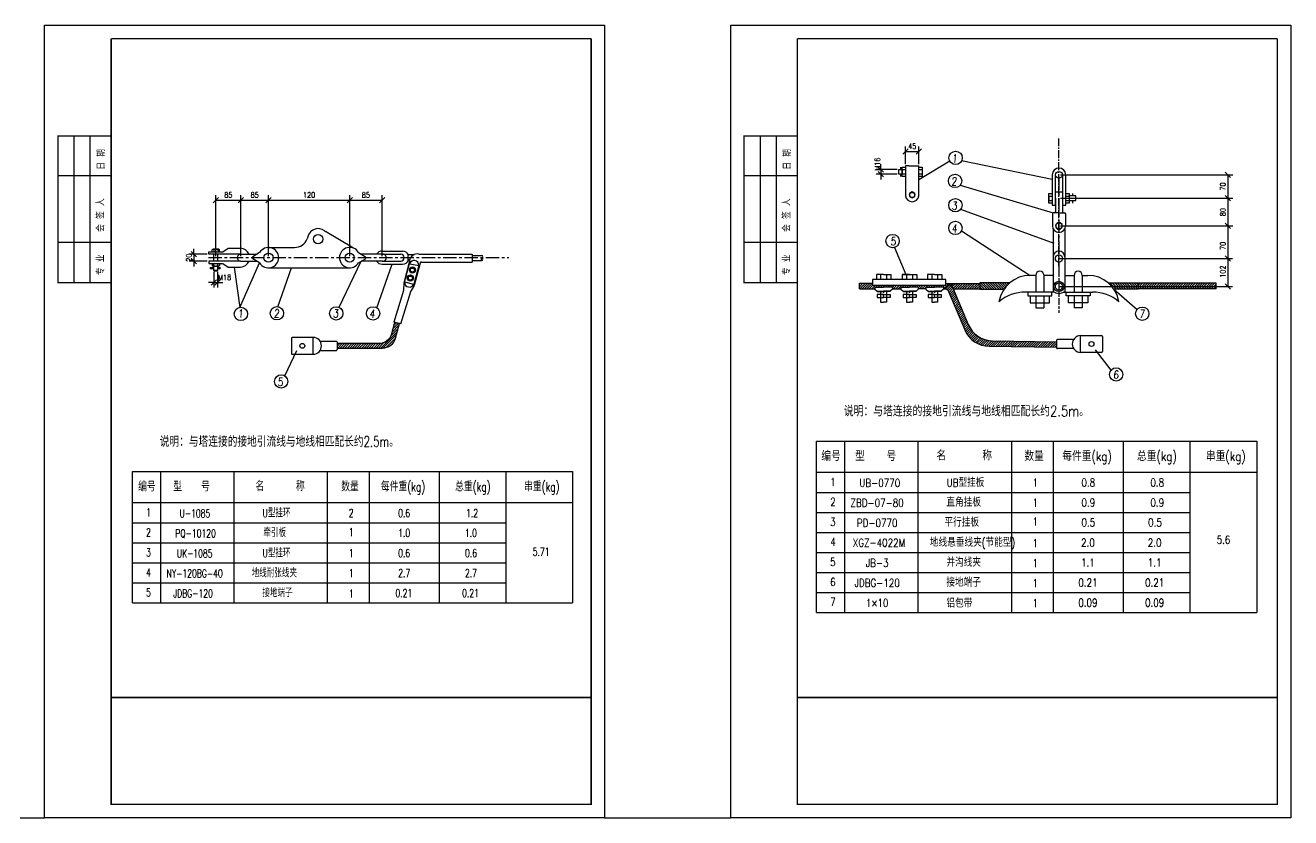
# Model space of a CAD drawing. Extents: x 2254 to 4895, y 1292 to 2309.
# Drawn here: x 4420 to 4894.5, y 1651.8 to 1948.8 of the extents above; entities that cross this region are included whole.
import ezdxf
from ezdxf.enums import TextEntityAlignment as Align

# ---------------------------------------------------------------- set-up
doc = ezdxf.new("R2010")
doc.units = 0
doc.header["$LTSCALE"] = 4
doc.header["$MEASUREMENT"] = 0
for name, pattern in [('CENTER', [2, 1.25, -0.25, 0.25, -0.25]), ('CENTER2', [1.125, 0.75, -0.125, 0.125, -0.125]), ('DASHED2', [2.5, 2, -0.5]), ('HIDDEN', [0.375, 0.25, -0.125])]:
    doc.linetypes.add(name, pattern=pattern)
doc.layers.get('0').update_dxf_attribs({"linetype": 'CONTINUOUS'})
doc.layers.get('Defpoints').update_dxf_attribs({"linetype": 'CONTINUOUS'})
for name, color, linetype in [('1', 7, 'CONTINUOUS'), ('4', 4, 'CONTINUOUS'), ('5', 5, 'CENTER'), ('9', 3, 'DASHED2'), ('CHI', 4, 'CONTINUOUS'), ('ZSSignLayer', 7, 'CONTINUOUS')]:
    doc.layers.add(name, color=color, linetype=linetype)
doc.styles.add('HZ', font='txt.shx', dxfattribs={"width": 0.8, "bigfont": 'hztxt.shx'})
doc.styles.add('TBFONT', font='TXT', dxfattribs={"width": 0.75, "bigfont": 'CHINA'})
doc.styles.add('标准', font='txt.shx', dxfattribs={"width": 0.8, "oblique": 5})
doc.dimstyles.new('D2N', dxfattribs={"dimscale": 10, "dimtxt": 0.2, "dimasz": 0, "dimexe": 0.18, "dimexo": 0.06, "dimgap": 0.09, "dimtad": 1, "dimdec": 4, "dimzin": 0, "dimdsep": 46, "dimtxsty": 'HZ', "dimtsz": 0.1, "dimcen": 0.09, "dimadec": 0, "dimazin": 0, "dimtfac": 0.9, "dimtdec": 4, "dimtix": 1, "dimtmove": 2, "dimatfit": 3, "dimfxl": 1, "dimtolj": 1, "dimtzin": 0, "dimarcsym": 0})
pattern_1 = [(45, (-138137.20955, -78717.6234), (-0.449012806, 0.449012806), [])]
pattern_2 = [(135, (-138137.20955, -78717.6234), (-0.449012806, -0.449012806), [])]

# ---------------------------------------------------------------- blocks, each defined once
blk = doc.blocks.new('*D116')
at = {"color": 0, "lineweight": -2, "transparency": 16777216}
for p, q in [((4483.26, 1863.05), (4483.26, 1865.05)), ((4488.22, 1863.05), (4481.46, 1863.05)), ((4488.22, 1860.35), (4481.46, 1860.35)), ((4482.26, 1864.05), (4484.26, 1862.05)), ((4484.26, 1859.35), (4482.26, 1861.35)), ((4483.26, 1863.05), (4483.26, 1860.35)), ((4483.26, 1860.35), (4483.26, 1858.35))]:
    blk.add_line(p, q, dxfattribs=at)
at = {"layer": 'Defpoints', "color": 0, "ltscale": 0.1, "transparency": 16777216}
for p in [(4483.26, 1860.35), (4488.82, 1863.05), (4488.82, 1860.35)]:
    blk.add_point(p, dxfattribs=at)
at = {"color": 0, "ltscale": 0.1, "transparency": 16777216, "insert": (4481.36, 1861.7), "char_height": 2, "attachment_point": 5, "rotation": 90, "style": 'HZ'}
blk.add_mtext('\\A1;20', dxfattribs=at)
blk = doc.blocks.new('*D117')
at = {"color": 0, "lineweight": -2, "transparency": 16777216}
for p, q in [((4490.72, 1856.34), (4490.72, 1850.55)), ((4492.12, 1856.34), (4492.12, 1850.55)), ((4490.72, 1852.35), (4488.72, 1852.35)), ((4489.72, 1851.35), (4491.72, 1853.35)), ((4490.72, 1852.35), (4492.12, 1852.35)), ((4493.12, 1853.35), (4491.12, 1851.35)), ((4492.12, 1852.35), (4494.12, 1852.35))]:
    blk.add_line(p, q, dxfattribs=at)
at = {"layer": 'Defpoints', "color": 0, "ltscale": 0.1, "transparency": 16777216}
for p in [(4490.72, 1856.94), (4492.12, 1856.94), (4492.12, 1852.35)]:
    blk.add_point(p, dxfattribs=at)
at = {"color": 0, "ltscale": 0.1, "transparency": 16777216, "insert": (4494.76, 1854.33), "char_height": 2, "attachment_point": 5, "style": 'HZ'}
blk.add_mtext('\\A1;M18', dxfattribs=at)
blk = doc.blocks.new('*D118')
at = {"color": 0, "lineweight": -2, "transparency": 16777216}
for p, q in [((4492.45, 1884.31), (4490.45, 1882.31)), ((4491.45, 1862.32), (4491.45, 1885.11)), ((4499.85, 1882.31), (4501.85, 1884.31)), ((4500.85, 1862.3), (4500.85, 1885.11)), ((4491.45, 1883.31), (4500.85, 1883.31))]:
    blk.add_line(p, q, dxfattribs=at)
at = {"layer": 'Defpoints', "color": 0, "ltscale": 0.1, "transparency": 16777216}
for p in [(4500.85, 1883.31), (4491.45, 1861.72), (4500.85, 1861.7)]:
    blk.add_point(p, dxfattribs=at)
at = {"color": 0, "ltscale": 0.1, "transparency": 16777216, "insert": (4496.15, 1885.21), "char_height": 2, "attachment_point": 5, "style": 'HZ'}
blk.add_mtext('\\A1;85', dxfattribs=at)
blk = doc.blocks.new('*D119')
at = {"color": 0, "lineweight": -2, "transparency": 16777216}
for p, q in [((4501.85, 1884.31), (4499.85, 1882.31)), ((4500.85, 1862.3), (4500.85, 1885.11)), ((4510.21, 1882.31), (4512.21, 1884.31)), ((4511.21, 1862.3), (4511.21, 1885.11)), ((4500.85, 1883.31), (4511.21, 1883.31))]:
    blk.add_line(p, q, dxfattribs=at)
at = {"layer": 'Defpoints', "color": 0, "ltscale": 0.1, "transparency": 16777216}
for p in [(4511.21, 1883.31), (4500.85, 1861.7), (4511.21, 1861.7)]:
    blk.add_point(p, dxfattribs=at)
at = {"color": 0, "ltscale": 0.1, "transparency": 16777216, "insert": (4506.03, 1885.21), "char_height": 2, "attachment_point": 5, "style": 'HZ'}
blk.add_mtext('\\A1;85', dxfattribs=at)
blk = doc.blocks.new('*D120')
at = {"color": 0, "lineweight": -2, "transparency": 16777216}
for p, q in [((4512.21, 1884.31), (4510.21, 1882.31)), ((4511.21, 1862.3), (4511.21, 1885.11)), ((4540.66, 1882.31), (4542.66, 1884.31)), ((4541.66, 1862.32), (4541.66, 1885.11)), ((4511.21, 1883.31), (4541.66, 1883.31))]:
    blk.add_line(p, q, dxfattribs=at)
at = {"layer": 'Defpoints', "color": 0, "ltscale": 0.1, "transparency": 16777216}
for p in [(4541.66, 1883.31), (4511.21, 1861.7), (4541.66, 1861.72)]:
    blk.add_point(p, dxfattribs=at)
at = {"color": 0, "ltscale": 0.1, "transparency": 16777216, "insert": (4526.43, 1885.21), "char_height": 2, "attachment_point": 5, "style": 'HZ'}
blk.add_mtext('\\A1;120', dxfattribs=at)
blk = doc.blocks.new('*D121')
at = {"color": 0, "lineweight": -2, "transparency": 16777216}
for p, q in [((4542.66, 1884.31), (4540.66, 1882.31)), ((4541.66, 1862.32), (4541.66, 1885.11)), ((4552.82, 1882.31), (4554.82, 1884.31)), ((4553.82, 1862.32), (4553.82, 1885.11)), ((4541.66, 1883.31), (4553.82, 1883.31))]:
    blk.add_line(p, q, dxfattribs=at)
at = {"layer": 'Defpoints', "color": 0, "ltscale": 0.1, "transparency": 16777216}
for p in [(4553.82, 1883.31), (4541.66, 1861.72), (4553.82, 1861.72)]:
    blk.add_point(p, dxfattribs=at)
at = {"color": 0, "ltscale": 0.1, "transparency": 16777216, "insert": (4547.74, 1885.21), "char_height": 2, "attachment_point": 5, "style": 'HZ'}
blk.add_mtext('\\A1;85', dxfattribs=at)
blk = doc.blocks.new('*D122')
at = {"color": 0, "lineweight": -2, "transparency": 16777216}
for p, q in [((4750.08, 1896.78), (4750.08, 1903.36)), ((4755.12, 1896.78), (4755.12, 1903.36)), ((4751.08, 1902.56), (4749.08, 1900.56)), ((4750.08, 1901.56), (4755.12, 1901.56)), ((4754.12, 1900.56), (4756.12, 1902.56))]:
    blk.add_line(p, q, dxfattribs=at)
at = {"layer": 'Defpoints', "color": 0, "ltscale": 0.1, "transparency": 16777216}
for p in [(4755.12, 1901.56), (4750.08, 1896.18), (4755.12, 1896.18)]:
    blk.add_point(p, dxfattribs=at)
at = {"color": 0, "ltscale": 0.1, "transparency": 16777216, "insert": (4752.6, 1903.46), "char_height": 2, "attachment_point": 5, "style": 'HZ'}
blk.add_mtext('\\A1;45', dxfattribs=at)
blk = doc.blocks.new('*D123')
at = {"color": 0, "lineweight": -2, "transparency": 16777216}
for p, q in [((4808.24, 1883.96), (4872.77, 1883.96)), ((4871.97, 1882.96), (4869.97, 1884.96)), ((4870.97, 1883.96), (4870.97, 1873.61)), ((4869.97, 1874.61), (4871.97, 1872.61)), ((4808.24, 1873.61), (4872.77, 1873.61))]:
    blk.add_line(p, q, dxfattribs=at)
at = {"layer": 'Defpoints', "color": 0, "ltscale": 0.1, "transparency": 16777216}
for p in [(4807.64, 1883.96), (4807.64, 1873.61), (4870.97, 1873.61)]:
    blk.add_point(p, dxfattribs=at)
at = {"color": 0, "ltscale": 0.1, "transparency": 16777216, "insert": (4869.07, 1878.78), "char_height": 2, "attachment_point": 5, "rotation": 90, "style": 'HZ'}
blk.add_mtext('\\A1;80', dxfattribs=at)

msp = doc.modelspace()

# ---------------------------------------------------------------- hatches: boundary and pattern name
h = msp.add_hatch()
h.set_pattern_fill('ANSI31', scale=0.2, style=0)
h.set_pattern_definition(pattern_1)
h.paths.add_polyline_path([(4766.175, 1851.80262), (4764.36907, 1849.99669), (4768.04471, 1849.99777, 0.177895474)])
h = msp.add_hatch()
h.set_pattern_fill('ANSI31', scale=0.2, style=0)
h.set_pattern_definition(pattern_1)
h.paths.add_polyline_path([(4777.94376, 1852.08493), (4766.45901, 1852.08663), (4766.175, 1851.80262, -0.177895474), (4768.04471, 1849.99777), (4777.94376, 1850.00068)])
h = msp.add_hatch()
h.set_pattern_fill('ANSI31', scale=0.2, angle=90, style=0)
h.set_pattern_definition(pattern_2)
h.paths.add_polyline_path([(4777.94376, 1852.2762), (4777.94376, 1849.85188), (4786.9993, 1849.85188, -0.068937657), (4789.17272, 1852.2762)])
h = msp.add_hatch()
h.set_pattern_fill('ANSI31', scale=0.2, angle=90, style=0)
h.set_pattern_definition(pattern_2)
h.paths.add_polyline_path([(4837.32813, 1852.2762), (4826.09917, 1852.2762, -0.06831853), (4828.25621, 1849.8761), (4828.28397, 1849.85188), (4837.32813, 1849.85188)])
h = msp.add_hatch()
h.set_pattern_fill('ANSI31', scale=0.2, style=0)
h.set_pattern_definition(pattern_1)
h.paths.add_polyline_path([(4866.54394, 1852.09502), (4837.32813, 1852.09502), (4837.32813, 1850.92344), (4866.54394, 1850.92344)])
h.paths.add_polyline_path([(4866.54394, 1850.92344), (4837.32813, 1850.92344), (4837.32813, 1850.00614), (4866.54394, 1850.00614)])
h = msp.add_hatch()
h.set_pattern_fill('ANSI31', scale=0.2, style=0)
h.set_pattern_definition(pattern_1)
h.paths.add_polyline_path([(4768.34318, 1849.11919, 0.06180583), (4768.04471, 1849.99777), (4765.34342, 1849.99697, -0.237472096), (4766.26046, 1848.9678), (4772.33388, 1834.61542, 0.298608213), (4781.44563, 1828.51298), (4806.73967, 1828.10317), (4806.7345, 1830.17869), (4782.73134, 1830.57573, -0.298389047), (4773.62273, 1836.67076)])
h = msp.add_hatch()
h.set_pattern_fill('ANSI31', scale=0.2, style=0)
h.set_pattern_definition([(45, (-137646.5395, -78733.3671), (-0.449012806, 0.449012806), [])])
edge = h.paths.add_edge_path()
edge.add_line((4536.9618, 1829.47629), (4536.9618, 1827.84465))
edge.add_line((4536.9618, 1827.84465), (4554.00207, 1827.84465))
edge.add_ellipse((4554.00207, 1832.84465), major_axis=(5, 0), ratio=1, start_angle=270, end_angle=345.2375767)
edge.add_line((4558.83702, 1831.57059), (4560.27663, 1837.03379))
edge.add_line((4560.27663, 1837.03379), (4558.49724, 1837.46641))
edge.add_line((4558.49724, 1837.46641), (4557.38013, 1833.20766))
edge.add_ellipse((4552.54375, 1834.47629), major_axis=(-5, 0), ratio=1, start_angle=450, end_angle=525.3019007, ccw=False)
edge.add_line((4552.54375, 1829.47629), (4536.9618, 1829.47629))

# ---------------------------------------------------------------- linework, layer by layer
at = {"color": 7}
for p, q in [((4427.25841, 1948.8), (4637.25841, 1948.8)), ((4427.25841, 1651.8), (4427.25841, 1948.8)), ((4637.25841, 1948.8), (4637.25841, 1651.8)), ((4684.53009, 1948.8), (4894.53009, 1948.8)), ((4684.53009, 1651.8), (4684.53009, 1948.8)), ((4894.53009, 1948.8), (4894.53009, 1651.8)), ((4438.25841, 1907.35454), (4438.25841, 1852.35454)), ((4444.25841, 1907.35454), (4444.25841, 1852.35454)), ((4695.53009, 1907.35454), (4695.53009, 1852.35454)), ((4701.53009, 1907.35454), (4701.53009, 1852.35454)), ((4746.95685, 1894.7864), (4739.09482, 1894.7864)), ((4741.89482, 1893.7864), (4739.89482, 1895.7864)), ((4741.89482, 1892.0224), (4739.89482, 1894.0224)), ((4740.89482, 1894.7864), (4740.89482, 1896.7864)), ((4740.89482, 1894.7864), (4740.89482, 1893.0224)), ((4747.55685, 1894.7864), (4748.81433, 1894.7864)), ((4747.55685, 1893.0224), (4747.55685, 1894.7864)), ((4748.18685, 1895.6933), (4748.18685, 1894.8113)), ((4748.81685, 1893.0224), (4748.81685, 1895.6684)), ((4748.81685, 1895.6684), (4750.07685, 1895.6684)), ((4748.81685, 1894.70409), (4748.81685, 1892.94009)), ((4748.81685, 1894.70409), (4750.08406, 1894.70409)), ((4750.07685, 1896.18167), (4750.07685, 1884.84167)), ((4755.11685, 1891.03381), (4766.66892, 1897.964)), ((4755.11685, 1884.84167), (4755.11685, 1896.18167)), ((4755.11685, 1895.6684), (4756.37685, 1895.6684)), ((4755.11691, 1894.69748), (4756.37937, 1894.69748)), ((4756.37685, 1895.6684), (4756.37685, 1892.1404)), ((4805.11595, 1890.99989), (4771.12437, 1897.99235)), ((4871.97468, 1891.78178), (4869.97468, 1893.78178)), ((4452.25841, 1892.35454), (4432.25841, 1892.35454)), ((4709.53009, 1892.35454), (4689.53009, 1892.35454)), ((4746.95685, 1893.0224), (4739.09482, 1893.0224)), ((4740.89482, 1893.0224), (4740.89482, 1891.0224)), ((4748.81433, 1893.0224), (4747.55685, 1893.0224)), ((4748.18685, 1892.965), (4748.18685, 1892.083)), ((4748.81685, 1893.12213), (4750.08067, 1893.12213)), ((4748.81685, 1892.1404), (4748.81685, 1893.0224)), ((4750.07685, 1892.1404), (4748.81685, 1892.1404)), ((4750.07685, 1889.12567), (4750.07685, 1888.24367)), ((4756.37685, 1892.1404), (4755.11685, 1892.1404)), ((4755.12031, 1893.10597), (4756.38005, 1893.10597)), ((4770.60905, 1888.90091), (4805.44821, 1878.45284)), ((4805.11595, 1892.78178), (4805.11595, 1881.44178)), ((4806.37595, 1881.44178), (4806.37595, 1892.78178)), ((4808.23595, 1892.78178), (4872.77468, 1892.78178)), ((4808.89595, 1892.78178), (4808.89595, 1881.44178)), ((4810.15595, 1881.44178), (4810.15595, 1892.78178)), ((4870.97468, 1892.78178), (4870.97468, 1883.96178)), ((4750.07685, 1886.47967), (4750.07685, 1885.59767)), ((4755.11691, 1888.24367), (4755.11685, 1888.24367)), ((4755.11685, 1885.59767), (4755.11685, 1886.47967)), ((4755.11685, 1886.47967), (4755.11691, 1886.47967)), ((4803.85595, 1883.07978), (4803.85595, 1885.72578)), ((4803.85595, 1885.72578), (4805.11595, 1885.72578)), ((4803.85595, 1884.84378), (4803.85595, 1883.07978)), ((4803.85595, 1884.76148), (4805.12316, 1884.76148)), ((4805.11595, 1885.72578), (4805.11595, 1884.84378)), ((4806.37595, 1886.41233), (4808.89595, 1886.41233)), ((4806.37595, 1884.02901), (4806.37595, 1878.95284)), ((4808.23595, 1883.96178), (4872.77468, 1883.96178)), ((4808.89595, 1884.02901), (4808.89595, 1878.95284)), ((4810.15595, 1885.72578), (4811.41595, 1885.72578)), ((4810.156, 1884.84378), (4810.15595, 1884.84378)), ((4810.156, 1884.75486), (4811.41846, 1884.75486)), ((4811.41595, 1885.72578), (4811.41595, 1882.19778)), ((4814.00751, 1884.84378), (4811.41846, 1884.84378)), ((4812.6927, 1885.72578), (4812.6927, 1884.84378)), ((4814.00751, 1883.07978), (4814.00751, 1884.84378)), ((4871.97468, 1882.96178), (4869.97468, 1884.96178)), ((4770.75664, 1879.83819), (4805.74452, 1867.10632)), ((4803.85595, 1883.17951), (4805.11976, 1883.17951)), ((4803.85595, 1882.19778), (4803.85595, 1883.07978)), ((4805.11595, 1882.19778), (4803.85595, 1882.19778)), ((4805.11595, 1883.07978), (4805.11595, 1882.19778)), ((4805.11595, 1881.44178), (4806.37595, 1881.44178)), ((4808.89595, 1881.44178), (4810.15595, 1881.44178)), ((4810.15595, 1882.19778), (4810.15595, 1883.07978)), ((4810.15595, 1883.07978), (4810.156, 1883.07978)), ((4811.41595, 1882.19778), (4810.15595, 1882.19778)), ((4810.1594, 1883.16335), (4811.41914, 1883.16335)), ((4811.41846, 1883.07978), (4814.00751, 1883.07978)), ((4812.6927, 1883.07978), (4812.6927, 1882.19778)), ((4805.14821, 1878.15284), (4805.14821, 1873.60514)), ((4805.53595, 1878.45284), (4805.44821, 1878.45284)), ((4807.63595, 1878.45284), (4805.53595, 1878.45284)), ((4805.87595, 1878.45284), (4805.53595, 1878.45284)), ((4807.63595, 1878.45284), (4809.73595, 1878.45284)), ((4809.39595, 1878.45284), (4809.73595, 1878.45284)), ((4809.73595, 1878.45284), (4809.82368, 1878.45284)), ((4810.12368, 1878.15284), (4810.12368, 1873.60514)), ((4871.97468, 1872.60514), (4869.97468, 1874.60514)), ((4526.1124, 1869.9404), (4525.6702, 1868.73541)), ((4543.06263, 1865.28599), (4532.59224, 1871.51893)), ((4771.05816, 1871.81986), (4796.83595, 1855.0833)), ((4808.23595, 1873.60514), (4872.77468, 1873.60514)), ((4870.97468, 1873.60514), (4870.97468, 1864.57385)), ((4452.25841, 1867.35454), (4432.25841, 1867.35454)), ((4494.13539, 1863.86385), (4496.02539, 1865.21385)), ((4496.02539, 1865.21385), (4500.66539, 1865.21385)), ((4511.22249, 1865.53213), (4521.00417, 1865.53213)), ((4709.53009, 1867.35454), (4689.53009, 1867.35454)), ((4745.9002, 1865.46202), (4750.2502, 1855.35782)), ((4488.81539, 1863.05385), (4488.81539, 1863.86385)), ((4488.81539, 1863.86385), (4494.13539, 1863.86385)), ((4500.66539, 1863.05385), (4488.81539, 1863.05385)), ((4500.66539, 1860.35385), (4488.81539, 1860.35385)), ((4488.81539, 1860.32319), (4488.81539, 1859.51319)), ((4500.83967, 1863.04255), (4506.94141, 1863.04255)), ((4500.83967, 1860.36515), (4506.94141, 1860.36515)), ((4507.88604, 1863.60322), (4505.29026, 1862.06255)), ((4507.88604, 1859.80448), (4505.29026, 1861.31082)), ((4537.68464, 1843.09457), (4545.94893, 1860.38564)), ((4544.98277, 1863.62371), (4547.57855, 1862.08304)), ((4544.98277, 1859.82497), (4547.57855, 1861.33131)), ((4554.06111, 1863.06304), (4545.9274, 1863.06304)), ((4554.06111, 1860.38564), (4545.9274, 1860.38564)), ((4553.81653, 1864.18418), (4561.47116, 1864.18412)), ((4553.81653, 1863.06304), (4560.78969, 1863.06293)), ((4553.81653, 1860.38564), (4560.78969, 1860.38564)), ((4564.0941, 1860.57712), (4561.92309, 1852.26002)), ((4565.57755, 1862.72434), (4563.73249, 1862.72434)), ((4564.12087, 1860.72434), (4563.73249, 1860.72434)), ((4567.5441, 1863.07712), (4587.5441, 1863.07712)), ((4587.5441, 1863.07712), (4587.5441, 1860.07712)), ((4587.58957, 1860.61952), (4591.18496, 1860.61952)), ((4587.6892, 1862.54778), (4591.18496, 1862.54778)), ((4871.97468, 1860.3833), (4869.97468, 1862.3833)), ((4870.97468, 1864.57385), (4870.97468, 1856.3896)), ((4488.81539, 1859.51319), (4494.13539, 1859.51319)), ((4494.13539, 1859.51319), (4496.02539, 1858.16319)), ((4496.02539, 1858.16319), (4500.66539, 1858.16319)), ((4498.34539, 1858.16319), (4500.50627, 1843.07614)), ((4500.50627, 1843.07614), (4507.88604, 1859.80448)), ((4511.19246, 1857.87559), (4541.77816, 1857.87559)), ((4514.67028, 1843.34108), (4519.86338, 1857.87559)), ((4551.81879, 1842.89271), (4557.64385, 1859.2645)), ((4553.81653, 1859.2645), (4561.47116, 1859.2645)), ((4562.22028, 1852.5814), (4564.10305, 1859.54765)), ((4563.82789, 1859.30731), (4563.83146, 1859.30659)), ((4564.20268, 1859.4399), (4567.57312, 1858.79715)), ((4567.57312, 1858.79715), (4565.68863, 1851.83276)), ((4568.05338, 1859.7078), (4565.77253, 1851.28436)), ((4567.44293, 1858.58312), (4567.44361, 1858.58298)), ((4568.536, 1860.07712), (4587.5441, 1860.07712)), ((4870.97468, 1856.3896), (4870.97468, 1850.92344)), ((4561.96327, 1852.39871), (4561.84077, 1849.37056)), ((4562.26666, 1852.66313), (4565.62507, 1851.80861)), ((4565.79144, 1851.32395), (4564.39165, 1848.8029)), ((4565.69121, 1850.98404), (4565.68863, 1850.97452)), ((4732.86964, 1852.09378), (4737.74744, 1852.09287)), ((4732.86964, 1849.96935), (4732.86964, 1852.09378)), ((4732.86964, 1851.7242), (4733.23915, 1852.09371)), ((4732.86964, 1850.82618), (4734.13701, 1852.09355)), ((4732.91087, 1849.96938), (4735.03487, 1852.09338)), ((4733.80953, 1849.97002), (4735.93273, 1852.09321)), ((4734.7082, 1849.97066), (4736.83058, 1852.09304)), ((4735.60686, 1849.9713), (4737.74744, 1852.11188)), ((4736.50553, 1849.97194), (4737.89342, 1851.35983)), ((4737.4042, 1849.97258), (4738.79145, 1851.35983)), ((4765.17748, 1853.50161), (4737.74744, 1853.50161)), ((4737.74744, 1853.50161), (4737.74744, 1851.35983)), ((4737.74744, 1851.35983), (4765.17748, 1851.35983)), ((4738.60463, 1850.6294), (4738.60463, 1849.91547)), ((4738.60463, 1850.6294), (4741.89052, 1850.6294)), ((4738.95904, 1850.6294), (4739.68948, 1851.35983)), ((4739.17609, 1855.35782), (4739.17609, 1853.50161)), ((4741.89052, 1855.35782), (4739.17609, 1855.35782)), ((4739.85707, 1850.6294), (4740.5875, 1851.35983)), ((4740.75509, 1850.6294), (4741.48553, 1851.35983)), ((4740.76921, 1855.35156), (4740.76921, 1853.50161)), ((4741.65312, 1850.6294), (4742.38355, 1851.35983)), ((4741.88634, 1855.35782), (4744.60077, 1855.35782)), ((4745.17223, 1850.6294), (4741.88634, 1850.6294)), ((4742.55114, 1850.6294), (4743.28158, 1851.35983)), ((4743.00766, 1855.35156), (4743.00766, 1853.50161)), ((4743.44917, 1850.6294), (4744.1796, 1851.35983)), ((4744.34719, 1850.6294), (4745.07763, 1851.35983)), ((4744.60077, 1855.35782), (4744.60077, 1853.50161)), ((4745.17223, 1850.55641), (4745.97565, 1851.35983)), ((4745.17223, 1850.6294), (4745.17223, 1849.91547)), ((4745.44321, 1849.92936), (4746.87368, 1851.35983)), ((4746.34534, 1849.93347), (4747.77171, 1851.35983)), ((4747.24748, 1849.93758), (4748.66973, 1851.35983)), ((4748.32153, 1850.6294), (4748.32153, 1849.91547)), ((4748.32153, 1850.6294), (4751.60742, 1850.6294)), ((4748.83732, 1850.6294), (4749.56776, 1851.35983)), ((4748.89299, 1855.35782), (4748.89299, 1853.50161)), ((4751.60742, 1855.35782), (4748.89299, 1855.35782)), ((4748.89299, 1855.35782), (4754.31767, 1855.35782)), ((4749.73535, 1850.6294), (4750.46578, 1851.35983)), ((4750.4861, 1855.35156), (4750.4861, 1853.50161)), ((4750.63337, 1850.6294), (4751.36381, 1851.35983)), ((4751.5314, 1850.6294), (4752.26183, 1851.35983)), ((4754.88913, 1850.6294), (4751.60324, 1850.6294)), ((4752.42942, 1850.6294), (4753.15986, 1851.35983)), ((4752.72455, 1855.35156), (4752.72455, 1853.50161)), ((4753.32745, 1850.6294), (4754.05789, 1851.35983)), ((4754.22548, 1850.6294), (4754.95591, 1851.35983)), ((4754.31767, 1855.35782), (4754.31767, 1853.50161)), ((4754.88913, 1850.39502), (4755.85394, 1851.35983)), ((4754.88913, 1850.6294), (4754.88913, 1849.91547)), ((4755.36671, 1849.97458), (4756.75196, 1851.35983)), ((4756.26885, 1849.97869), (4757.64999, 1851.35983)), ((4757.73318, 1850.6294), (4757.73318, 1849.91547)), ((4757.73318, 1850.6294), (4761.01907, 1850.6294)), ((4757.81758, 1850.6294), (4758.54801, 1851.35983)), ((4758.30464, 1855.35782), (4758.30464, 1853.50161)), ((4761.01907, 1855.35782), (4758.30464, 1855.35782)), ((4758.7156, 1850.6294), (4759.44604, 1851.35983)), ((4759.61363, 1850.6294), (4760.34406, 1851.35983)), ((4759.89776, 1855.35156), (4759.89776, 1853.50161)), ((4760.51166, 1850.6294), (4761.24209, 1851.35983)), ((4761.01489, 1855.35782), (4763.72932, 1855.35782)), ((4764.30078, 1850.6294), (4761.01489, 1850.6294)), ((4761.40968, 1850.6294), (4762.14012, 1851.35983)), ((4762.13621, 1855.35156), (4762.13621, 1853.50161)), ((4762.30771, 1850.6294), (4763.03814, 1851.35983)), ((4763.20573, 1850.6294), (4763.93617, 1851.35983)), ((4763.72932, 1855.35782), (4763.72932, 1853.50161)), ((4764.10376, 1850.6294), (4764.83419, 1851.35983)), ((4764.30078, 1849.92839), (4766.45988, 1852.0875)), ((4764.30078, 1850.6294), (4764.30078, 1849.91547)), ((4765.17748, 1851.35983), (4765.17748, 1853.50161)), ((4765.17748, 1851.70312), (4765.56203, 1852.08767)), ((4765.17748, 1852.08682), (4777.94376, 1852.08493)), ((4766.78291, 1852.0421), (4766.81465, 1852.08743)), ((4798.96923, 1855.0833), (4796.83595, 1855.0833)), ((4798.8996, 1855.12152), (4798.8996, 1848.80151)), ((4801.98656, 1855.07634), (4801.98656, 1848.80151)), ((4805.41187, 1855.0833), (4802.00513, 1855.0833)), ((4809.81744, 1855.0833), (4813.36424, 1855.0833)), ((4813.32246, 1855.08136), (4813.32246, 1848.78645)), ((4816.35837, 1855.0833), (4818.43595, 1855.0833)), ((4816.35837, 1855.08136), (4816.35837, 1848.78645)), ((4866.54394, 1852.09502), (4837.32813, 1852.09502)), ((4866.54394, 1850.00614), (4866.54394, 1852.09502)), ((4871.97468, 1849.92344), (4869.97468, 1851.92344)), ((4561.8425, 1849.45639), (4558.25266, 1837.53642)), ((4564.46503, 1848.87613), (4560.67505, 1836.80877)), ((4732.86964, 1849.96935), (4738.60463, 1849.97343)), ((4738.30286, 1849.97322), (4738.60463, 1850.27499)), ((4738.60463, 1849.91547), (4739.46182, 1849.20154)), ((4739.44649, 1847.85518), (4739.44649, 1846.73658)), ((4741.88843, 1847.85518), (4739.44649, 1847.85518)), ((4739.44649, 1846.73658), (4741.88843, 1846.73658)), ((4739.45963, 1849.19936), (4739.45963, 1848.97895)), ((4739.45963, 1848.97895), (4741.89337, 1848.97895)), ((4739.46182, 1849.20154), (4741.89052, 1849.20154)), ((4740.76921, 1848.97895), (4740.76921, 1845.05868)), ((4744.31723, 1848.97895), (4741.8835, 1848.97895)), ((4741.88634, 1849.20154), (4741.88634, 1848.48762)), ((4744.31504, 1849.20154), (4741.88634, 1849.20154)), ((4741.88843, 1846.73658), (4741.88843, 1847.85518)), ((4741.88843, 1847.85518), (4744.33038, 1847.85518)), ((4744.33038, 1846.73658), (4741.88843, 1846.73658)), ((4741.89052, 1849.20154), (4741.89052, 1848.48762)), ((4743.00766, 1848.97895), (4743.00766, 1845.05868)), ((4745.17223, 1849.91547), (4744.31504, 1849.20154)), ((4744.31723, 1849.19936), (4744.31723, 1848.97895)), ((4744.33038, 1847.85518), (4744.33038, 1846.73658)), ((4748.32153, 1849.94247), (4745.17223, 1849.92812)), ((4748.14962, 1849.94169), (4748.32153, 1850.1136)), ((4748.32153, 1849.91547), (4749.17872, 1849.20154)), ((4749.16338, 1847.85518), (4749.16338, 1846.73658)), ((4751.60533, 1847.85518), (4749.16338, 1847.85518)), ((4749.16338, 1846.73658), (4751.60533, 1846.73658)), ((4749.17653, 1849.19936), (4749.17653, 1848.97895)), ((4749.17653, 1848.97895), (4751.61026, 1848.97895)), ((4749.17872, 1849.20154), (4751.60742, 1849.20154)), ((4750.4861, 1848.97895), (4750.4861, 1845.05868)), ((4754.03413, 1848.97895), (4751.60039, 1848.97895)), ((4751.60324, 1849.20154), (4751.60324, 1848.48762)), ((4754.03194, 1849.20154), (4751.60324, 1849.20154)), ((4751.60533, 1846.73658), (4751.60533, 1847.85518)), ((4751.60533, 1847.85518), (4754.04727, 1847.85518)), ((4754.04727, 1846.73658), (4751.60533, 1846.73658)), ((4751.60742, 1849.20154), (4751.60742, 1848.48762)), ((4752.72455, 1848.97895), (4752.72455, 1845.05868)), ((4754.88913, 1849.91547), (4754.03194, 1849.20154)), ((4754.03413, 1849.19936), (4754.03413, 1848.97895)), ((4754.04727, 1847.85518), (4754.04727, 1846.73658)), ((4757.73318, 1849.98537), (4754.88913, 1849.97241)), ((4757.17099, 1849.98281), (4757.73318, 1850.545)), ((4757.73318, 1849.91547), (4758.59037, 1849.20154)), ((4758.57504, 1847.85518), (4758.57504, 1846.73658)), ((4761.01698, 1847.85518), (4758.57504, 1847.85518)), ((4758.57504, 1846.73658), (4761.01698, 1846.73658)), ((4758.58818, 1849.19936), (4758.58818, 1848.97895)), ((4758.58818, 1848.97895), (4761.02192, 1848.97895)), ((4758.59037, 1849.20154), (4761.01907, 1849.20154)), ((4759.89776, 1848.97895), (4759.89776, 1845.05868)), ((4763.44578, 1848.97895), (4761.01205, 1848.97895)), ((4761.01489, 1849.20154), (4761.01489, 1848.48762)), ((4763.44359, 1849.20154), (4761.01489, 1849.20154)), ((4761.01698, 1846.73658), (4761.01698, 1847.85518)), ((4761.01698, 1847.85518), (4763.45893, 1847.85518)), ((4763.45893, 1846.73658), (4761.01698, 1846.73658)), ((4761.01907, 1849.20154), (4761.01907, 1848.48762)), ((4762.13621, 1848.97895), (4762.13621, 1845.05868)), ((4764.30078, 1849.91547), (4763.44359, 1849.20154)), ((4763.44578, 1849.19936), (4763.44578, 1848.97895)), ((4763.45893, 1847.85518), (4763.45893, 1846.73658)), ((4764.30078, 1849.99667), (4765.34342, 1849.99697)), ((4768.04471, 1849.99777), (4777.94376, 1850.00068)), ((4805.8349, 1848.7833), (4795.03595, 1848.7833)), ((4795.93595, 1848.7833), (4795.93595, 1847.4333)), ((4795.93595, 1847.4333), (4804.93595, 1847.4333)), ((4796.83595, 1847.4333), (4796.83595, 1844.7333)), ((4798.8996, 1847.44615), (4798.8996, 1842.9333)), ((4801.98656, 1847.44615), (4801.98656, 1842.9333)), ((4804.03595, 1844.7333), (4804.03595, 1847.4333)), ((4804.93595, 1847.4333), (4804.93595, 1848.7833)), ((4809.42293, 1848.7833), (4820.23595, 1848.7833)), ((4810.33595, 1847.4333), (4810.33595, 1848.7833)), ((4819.33595, 1847.4333), (4810.33595, 1847.4333)), ((4811.23595, 1844.7333), (4811.23595, 1847.4333)), ((4813.32246, 1847.45619), (4813.32246, 1842.9333)), ((4816.35837, 1847.45619), (4816.35837, 1842.9333)), ((4818.43595, 1847.4333), (4818.43595, 1844.7333)), ((4819.33595, 1848.7833), (4819.33595, 1847.4333)), ((4828.25621, 1849.8761), (4836.94806, 1842.29106)), ((4866.54394, 1850.00614), (4837.32813, 1850.00614)), ((4740.76921, 1845.05868), (4741.88843, 1845.05868)), ((4743.00766, 1845.05868), (4741.88843, 1845.05868)), ((4750.4861, 1845.05868), (4751.60533, 1845.05868)), ((4752.72455, 1845.05868), (4751.60533, 1845.05868)), ((4759.89776, 1845.05868), (4761.01698, 1845.05868)), ((4762.13621, 1845.05868), (4761.01698, 1845.05868)), ((4796.83595, 1844.7333), (4804.03595, 1844.7333)), ((4798.90158, 1842.93462), (4801.98656, 1842.93462)), ((4818.43595, 1844.7333), (4811.23595, 1844.7333)), ((4816.35837, 1842.9333), (4813.36424, 1842.9333)), ((4815.73595, 1842.9333), (4813.93595, 1842.9333)), ((4560.76477, 1836.91511), (4558.26301, 1837.52336)), ((4527.93074, 1831.79483), (4520.08201, 1831.79483)), ((4527.93552, 1825.5221), (4527.93552, 1831.79484)), ((4815.76286, 1826.20772), (4815.76286, 1832.48047)), ((4815.76765, 1832.48046), (4823.61637, 1832.48046)), ((4823.91637, 1832.18046), (4823.91637, 1826.49299)), ((4519.78201, 1831.49483), (4519.78201, 1825.80736)), ((4530.56382, 1830.36987), (4536.65825, 1830.36987)), ((4530.56382, 1826.93232), (4536.65825, 1826.93232)), ((4536.95825, 1830.06987), (4536.96388, 1829.49302)), ((4536.96388, 1829.49302), (4536.95825, 1827.23232)), ((4806.74014, 1830.7555), (4806.7345, 1830.17865)), ((4806.7345, 1830.17865), (4806.74014, 1827.91795)), ((4813.13456, 1831.0555), (4807.04014, 1831.0555)), ((4813.13456, 1827.61795), (4807.04014, 1827.61795)), ((4821.2525, 1827.11551), (4827.14507, 1819.53046)), ((4517.37934, 1817.38721), (4521.82358, 1826.86477)), ((4520.08201, 1825.50736), (4527.93552, 1825.50736)), ((4823.61637, 1826.19299), (4815.76286, 1826.19299)), ((4754.87132, 1728.69747), (4754.87132, 1792.9284)), ((4789.93606, 1728.69747), (4789.93606, 1792.9284)), ((4805.60957, 1728.69747), (4805.60957, 1792.9284)), ((4831.83786, 1728.69747), (4831.83786, 1792.9284)), ((4856.85147, 1728.69747), (4856.85147, 1792.9284)), ((4498.33059, 1732.27805), (4498.33059, 1781.50898)), ((4533.39533, 1732.27805), (4533.39533, 1781.50898)), ((4549.06884, 1732.27805), (4549.06884, 1781.50898)), ((4575.29713, 1732.27805), (4575.29713, 1781.50898)), ((4600.31074, 1732.27805), (4600.31074, 1781.50898)), ((4716.7343, 1773.69747), (4856.85147, 1773.69747)), ((4716.7343, 1766.19747), (4856.85147, 1766.19747)), ((4460.19357, 1762.27805), (4600.31074, 1762.27805)), ((4716.7343, 1758.69747), (4856.85147, 1758.69747)), ((4460.19357, 1754.77805), (4600.31074, 1754.77805)), ((4716.7343, 1751.19747), (4856.85147, 1751.19747)), ((4460.19357, 1747.27805), (4600.31074, 1747.27805)), ((4716.7343, 1743.69747), (4856.85147, 1743.69747)), ((4460.19357, 1739.77805), (4600.31074, 1739.77805)), ((4460.19357, 1732.27805), (4625.26458, 1732.27805)), ((4716.7343, 1736.19747), (4856.85147, 1736.19747)), ((4716.7343, 1728.69747), (4881.80531, 1728.69747)), ((4637.25841, 1651.8), (4427.25841, 1651.8)), ((4894.53009, 1651.8), (4684.53009, 1651.8))]:
    msp.add_line(p, q, dxfattribs=at)
at = {"color": 7, "linetype": 'CENTER2'}
msp.add_line((4807.63595, 1858.53527), (4807.63595, 1906.37555), dxfattribs=at)
at = {"color": 7, "linetype": 'Continuous'}
for p, q in [((4490.08739, 1863.91475), (4490.08739, 1864.66475)), ((4492.53547, 1864.84551), (4490.45046, 1864.84551)), ((4490.72457, 1860.35385), (4490.72457, 1863.05385)), ((4490.78739, 1863.91475), (4490.78739, 1864.66475)), ((4492.12457, 1863.05385), (4492.12457, 1860.35385)), ((4492.18739, 1864.66475), (4492.18739, 1863.91475)), ((4492.88739, 1863.91475), (4492.88739, 1864.66475)), ((4489.41539, 1858.01319), (4490.72175, 1858.01319)), ((4489.41539, 1857.51319), (4489.41539, 1858.01319)), ((4490.72175, 1857.51319), (4489.41539, 1857.51319)), ((4489.91539, 1858.01319), (4489.91539, 1857.51319)), ((4490.02457, 1859.50738), (4490.02457, 1858.75738)), ((4490.37649, 1858.57661), (4492.4615, 1858.57661)), ((4490.72175, 1856.94484), (4490.72175, 1858.74882)), ((4490.72175, 1856.94484), (4490.92083, 1856.69749)), ((4492.12261, 1856.94484), (4490.72175, 1856.94484)), ((4490.72457, 1858.75738), (4490.72457, 1859.51319)), ((4491.92354, 1856.69749), (4490.92083, 1856.69749)), ((4492.12261, 1856.94484), (4491.92354, 1856.69749)), ((4492.12261, 1858.74492), (4492.12261, 1856.94484)), ((4492.12261, 1858.01319), (4492.91539, 1858.01319)), ((4492.91539, 1857.51319), (4492.12261, 1857.51319)), ((4492.12457, 1859.51319), (4492.12457, 1858.75738)), ((4492.82457, 1859.50738), (4492.82457, 1858.75738))]:
    msp.add_line(p, q, dxfattribs=at)
at = {"color": 7, "const_width": 0.6}
for points in [[(4452.25841, 1656.8), (4452.25841, 1943.8)], [(4452.25841, 1943.8), (4632.25841, 1943.8)], [(4632.25841, 1943.8), (4632.25841, 1656.8)], [(4709.53009, 1656.8), (4709.53009, 1943.8)], [(4709.53009, 1943.8), (4889.53009, 1943.8)], [(4889.53009, 1943.8), (4889.53009, 1656.8)], [(4452.25841, 1656.8), (4632.25841, 1656.8), (4632.25841, 1696.8), (4452.25841, 1696.8), (4452.25841, 1656.8)], [(4709.53009, 1656.8), (4889.53009, 1656.8), (4889.53009, 1696.8), (4709.53009, 1696.8), (4709.53009, 1656.8)]]:
    msp.add_lwpolyline(points, dxfattribs=at)
at = {"color": 7}
for points, format in [([(4452.25841, 1852.35454, 0.5, 0.5, 0), (4432.25841, 1852.35454, 0.5, 0.5, 0), (4432.25841, 1907.35454, 0.5, 0.5, 0), (4452.25841, 1907.35454, 0.5, 0.5, 0)], "xyseb"), ([(4709.53009, 1852.35454, 0.5, 0.5, 0), (4689.53009, 1852.35454, 0.5, 0.5, 0), (4689.53009, 1907.35454, 0.5, 0.5, 0), (4709.53009, 1907.35454, 0.5, 0.5, 0)], "xyseb"), ([(4765.17748, 1852.08682), (4765.17748, 1852.08682, -0.316830267), (4768.34318, 1849.11919), (4773.62273, 1836.67076, 0.298389047), (4782.73134, 1830.57573), (4806.74014, 1830.17859)], "xyb"), ([(4765.34342, 1849.99697), (4765.34342, 1849.99697, -0.237472096), (4766.26046, 1848.9678), (4772.33388, 1834.61542, 0.298608213), (4781.44563, 1828.51298), (4806.71987, 1828.10349)], "xyb"), ([(4558.49724, 1837.46641), (4557.38013, 1833.20766, -0.340923997), (4552.54375, 1829.47629), (4536.9618, 1829.47629), (4536.9618, 1827.84465), (4554.00207, 1827.84465, 0.340610739), (4558.83702, 1831.57059), (4560.27663, 1837.03379), (4558.49724, 1837.46641)], "xyb")]:
    msp.add_lwpolyline(points, format=format, dxfattribs=at)
for points in [[(4751.33685, 1896.18167), (4750.07685, 1896.18167)], [(4751.33685, 1896.18167), (4753.85685, 1896.18167)], [(4753.85685, 1896.18167), (4755.11685, 1896.18167)], [(4752.59685, 1886.35262), (4751.61074, 1885.78329), (4751.61074, 1884.64463), (4752.59685, 1884.0753), (4753.58296, 1884.64463), (4753.58296, 1885.78329), (4752.59685, 1886.35262)], [(4805.41696, 1872.55938), (4805.41013, 1849.06948)], [(4809.8225, 1872.49317), (4809.81568, 1849.04471)], [(4807.63595, 1861.3833), (4872.69227, 1861.3833)], [(4789.17272, 1852.2762), (4777.94376, 1852.2762), (4777.94376, 1849.85188), (4786.9993, 1849.85188)], [(4807.62891, 1850.92344), (4872.74545, 1850.92344)], [(4826.09917, 1852.2762), (4837.32813, 1852.2762), (4837.32813, 1849.85188), (4828.27259, 1849.85188)]]:
    msp.add_lwpolyline(points, dxfattribs=at)
msp.add_lwpolyline([(4807.13671, 1874.80514), (4806.43376, 1874.1022), (4806.43376, 1873.10809), (4807.13671, 1872.40515), (4808.13082, 1872.40515), (4808.83376, 1873.10809), (4808.83376, 1874.1022), (4808.13082, 1874.80514)], close=True, dxfattribs=at)
msp.add_lwpolyline([(4807.13671, 1874.80514), (4806.43376, 1874.1022), (4806.43376, 1873.10809), (4807.13671, 1872.40515), (4808.13082, 1872.40515), (4808.83376, 1873.10809), (4808.83376, 1874.1022), (4808.13082, 1874.80514)], close=True, dxfattribs=at)
at = {"color": 7, "linetype": 'HIDDEN'}
msp.add_lwpolyline([(4807.63595, 1858.53527), (4807.63595, 1840.68242)], dxfattribs=at)
at = {"color": 7}
for centre, radius in [((4768.88943, 1899.11263), 2.5), ((4807.63595, 1892.78178), 1.26), ((4768.65731, 1890.46319), 2.5), ((4752.59685, 1885.21396), 0.98), ((4768.77721, 1881.36523), 2.5), ((4768.77721, 1872.84322), 2.5), ((4807.63595, 1873.60514), 1.2), ((4807.63595, 1873.60514), 1.2), ((4529.81043, 1868.69037), 1.75932), ((4745.26856, 1867.94843), 2.5), ((4511.20993, 1861.70385), 1.70943), ((4511.20993, 1861.70385), 1.70943), ((4541.65888, 1861.72434), 1.70943), ((4541.65888, 1861.72434), 1.70943), ((4807.63595, 1861.3833), 1.35), ((4565.21224, 1857.07251), 1.15), ((4565.19389, 1857.08252), 0.75), ((4564.40196, 1854.08239), 1.15), ((4564.40196, 1854.08239), 0.75), ((4807.62188, 1850.92344), 1.9184), ((4807.62891, 1850.92344), 1.35), ((4500.86072, 1840.60139), 2.5), ((4514.35742, 1840.86073), 2.5), ((4536.62723, 1840.8292), 2.5), ((4550.40744, 1840.8292), 2.5), ((4838.8847, 1840.7101), 2.5), ((4523.88893, 1828.6511), 0.92413), ((4819.80945, 1829.33672), 0.92413), ((4515.96799, 1815.3237), 2.5), ((4829.08171, 1817.94951), 2.5)]:
    msp.add_circle(centre, radius, dxfattribs=at)
for centre, radius, start, end in [((4807.63595, 1892.78178), 2.52, 0, 180), ((4752.59685, 1885.21396), 2.54735, 188.4039533, 351.5960467), ((4805.44821, 1878.15284), 0.3, 90, 180), ((4805.87595, 1878.95284), 0.5, 270, 0), ((4809.39595, 1878.95284), 0.5, 180, 270), ((4809.82368, 1878.15284), 0.3, 0, 90), ((4529.81043, 1868.69037), 3.90358, 53.152146, 161.3234962), ((4535.14984, 1875.81529), 5, 233.152146, 239.2349789), ((4807.63595, 1873.60514), 2.45306, 180, 0), ((4500.66539, 1861.70385), 3.51, 22.4202501, 90), ((4511.20993, 1861.70385), 3.8283, 209.7448813, 150.2551187), ((4511.20993, 1861.70385), 3.8283, 209.7448813, 150.2551187), ((4521.00417, 1870.53213), 5, 270, 338.9401878), ((4541.65888, 1861.72434), 3.8283, 29.7448813, 330.2551187), ((4541.65888, 1861.72434), 3.8283, 29.7448813, 330.2551187), ((4500.85424, 1861.70385), 1.33878, 89.3762431, 269.3762431), ((4500.66539, 1861.70385), 1.35, 81.335307, 90), ((4500.66539, 1861.70385), 1.35, 270, 277.4171791), ((4500.66539, 1861.70385), 3.51, 270, 337.5797499), ((4505.62, 1861.68669), 0.5, 131.259269, 228.740731), ((4547.24882, 1861.70718), 0.5, 311.259269, 48.740731), ((4553.81653, 1861.72434), 2.45984, 90, 147.0284161), ((4553.81653, 1861.72434), 2.45984, 212.9715839, 270), ((4554.04654, 1861.72434), 1.33878, 270.6237569, 90.6237569), ((4554.23539, 1861.72434), 1.35, 90, 98.664693), ((4554.23539, 1861.72434), 1.35, 262.5828208, 270), ((4560.77215, 1861.72434), 1.3387, 270.7507326, 89.2492674), ((4561.45362, 1861.72434), 2.45984, 23.2354624, 89.5914422), ((4561.45362, 1861.72434), 2.45984, 270.4085578, 336.7645376), ((4565.76914, 1858.82859), 1.84014, 359.4259434, 157.8125453), ((4567.06082, 1860.11354), 3.00272, 80.7381517, 171.1188531), ((4591.6151, 1861.17542), 0.6819, 134.9832696, 225.0167304), ((4591.0995, 1861.16883), 0.52396, 276.6381689, 77.3286482), ((4591.20197, 1862.13731), 0.42782, 271.6699182, 88.3300818), ((4807.61624, 1861.97003), 2.2041, 1.6229745, 177.7060131), ((4568.536, 1859.57712), 0.5, 90, 164.8490859), ((4800.46397, 1855.04635), 1.56618, 2.7509845, 177.2490155), ((4814.84042, 1855.07495), 1.51797, 0.2420532, 179.7579468), ((4564.0154, 1852.48302), 1.79514, 180.2396367, 338.7625319), ((4796.83595, 1843.21966), 11.86364, 90, 170.4727166), ((4818.43595, 1843.21966), 11.86364, 9.5272834, 90), ((4795.03595, 1833.3708), 15.4125, 90, 129.966213), ((4807.62891, 1851.90443), 3.6, 231.9514181, 307.4043687), ((4820.23595, 1833.3708), 15.4125, 50.033787, 90), ((4820.23595, 1833.3708), 15.4125, 50.033787, 90), ((4520.08201, 1831.49483), 0.3, 90, 180), ((4527.93552, 1828.65847), 3.13637, 270, 90), ((4815.76286, 1829.34409), 3.13637, 90, 270), ((4823.61637, 1832.18046), 0.3, 0, 90), ((4536.65825, 1830.06987), 0.3, 0, 90), ((4536.65825, 1827.23232), 0.3, 270, 0), ((4807.04014, 1830.7555), 0.3, 90, 180), ((4807.04014, 1827.91795), 0.3, 180, 270), ((4520.08201, 1825.80736), 0.3, 180, 270), ((4823.61637, 1826.49299), 0.3, 270, 0)]:
    msp.add_arc(centre, radius, start, end, dxfattribs=at)
at = {"color": 7, "linetype": 'Continuous'}
for centre, radius, start, end in [((4491.48844, 1863.45205), 1.40177, 60, 120), ((4490.43739, 1864.41968), 0.42727, 35, 145), ((4492.53361, 1864.41968), 0.42727, 35, 145), ((4490.37835, 1859.00245), 0.42727, 215, 325), ((4491.42352, 1859.97008), 1.40177, 240, 300), ((4492.47457, 1859.00245), 0.42727, 215, 325), ((4492.91539, 1857.76319), 0.25, 270, 90)]:
    msp.add_arc(centre, radius, start, end, dxfattribs=at)
at = {"layer": '5', "color": 7}
msp.add_line((4807.63595, 1891.9833), (4807.63595, 1845.0033), dxfattribs=at)
at = {"layer": '5', "color": 7, "linetype": 'CENTER'}
msp.add_line((4488.70462, 1861.72434), (4601.38813, 1861.72434), dxfattribs=at)
at = {"layer": '9', "color": 7, "linetype": 'ByBlock', "lineweight": -2}
msp.add_arc((4565.29476, 1861.72434), 1.85491, 147.3769678, 212.6230322, dxfattribs=at)
at = {"layer": 'CHI', "color": 7}
for p, q in [((4716.7343, 1728.69747), (4716.7343, 1792.9284)), ((4716.7343, 1792.9284), (4881.80531, 1792.9284)), ((4727.2343, 1792.9284), (4727.2343, 1728.69747)), ((4881.80531, 1792.9284), (4881.80531, 1728.69747)), ((4460.19357, 1732.27805), (4460.19357, 1781.50898)), ((4460.19357, 1781.50898), (4625.26458, 1781.50898)), ((4470.69357, 1781.50898), (4470.69357, 1732.27805)), ((4625.26458, 1781.50898), (4625.26458, 1732.27805)), ((4881.80531, 1781.19747), (4716.7343, 1781.19747)), ((4625.26458, 1769.77805), (4460.19357, 1769.77805))]:
    msp.add_line(p, q, dxfattribs=at)
at = {"layer": 'ZSSignLayer', "ltscale": 0.1}
for p, q in [((4379.98673, 1651.8), (4427.25841, 1651.8)), ((4637.25841, 1651.8), (4684.53009, 1651.8))]:
    msp.add_line(p, q, dxfattribs=at)

# ---------------------------------------------------------------- texts
at = {"color": 7, "style": 'TBFONT', "width": 0.85}
for s, p in [('日 期', (4449.84927, 1894.71281)), ('日 期', (4707.12095, 1894.71281)), ('会 签 人', (4449.62587, 1871.38283)), ('会 签 人', (4706.89755, 1871.38283)), ('专 业', (4449.62587, 1855.19695)), ('专 业', (4706.89755, 1855.19695))]:
    msp.add_text(s, height=2.6, rotation=90, dxfattribs=at).set_placement(p)
at = {"color": 7, "style": '标准', "oblique": 5, "width": 0.8}
for s, p in [('1', (4500.68378, 1839.2201)), ('2', (4514.23322, 1839.3434)), ('3', (4536.43087, 1839.29697)), ('4', (4550.07798, 1839.1652)), ('5', (4515.63853, 1813.6597))]:
    msp.add_text(s, height=3, dxfattribs=at).set_placement(p, align=Align.CENTER)
at = {"color": 7, "style": 'HZ'}
for s, width, p in [('UB-0770', 0.8, (4740.43009, 1775.77157)), ('1', 0.8, (4798.75845, 1775.89871)), ('0.8', 0.8, (4818.62701, 1775.89871)), ('0.8', 0.8, (4844.48878, 1775.89871)), ('ZBD-07-80', 0.8, (4739.43009, 1768.31385)), ('1', 0.8, (4798.75845, 1768.3229)), ('0.9', 0.8, (4818.62701, 1768.39871)), ('0.9', 0.8, (4844.48878, 1768.39871)), ('U-1085', 0.7, (4483.62104, 1764.35215)), ('2', 0.7, (4542.21772, 1764.47929)), ('0.6', 0.7, (4562.08628, 1764.47929)), ('1.2', 0.7, (4587.54374, 1764.47929)), ('PD-0770', 0.8, (4739.46358, 1760.78877)), ('1', 0.8, (4798.75845, 1761.27776)), ('0.5', 0.8, (4818.62701, 1760.95907)), ('0.5', 0.8, (4843.64063, 1760.95907)), ('PQ-10120', 0.7, (4483.8622, 1756.86935)), ('1', 0.7, (4542.21772, 1757.35834)), ('1.0', 0.7, (4562.08628, 1757.03965)), ('1.0', 0.7, (4587.0999, 1757.03965)), ('XGZ-4022M', 0.8, (4740.14808, 1753.37954)), ('1', 0.8, (4798.75845, 1753.22933)), ('2.0', 0.8, (4818.49501, 1753.39388)), ('2.0', 0.8, (4843.50863, 1753.39388)), ('5.6', 0.8, (4869.33324, 1754.48144)), ('UK-1085', 0.7, (4483.51281, 1749.35215)), ('1', 0.7, (4542.21772, 1749.47929)), ('0.6', 0.7, (4562.08628, 1749.47929)), ('0.6', 0.7, (4587.13943, 1749.47929)), ('5.71', 0.7, (4613.44185, 1749.96651)), ('JB-3', 0.8, (4739.46358, 1745.78877)), ('1', 0.8, (4798.75845, 1745.72933)), ('1.1', 0.8, (4818.49501, 1745.89388)), ('1.1', 0.8, (4843.50863, 1745.89388)), ('NY-120BG-40', 0.7, (4483.51281, 1741.85215)), ('1', 0.7, (4542.21772, 1741.97929)), ('2.7', 0.7, (4562.08628, 1741.97929)), ('2.7', 0.7, (4587.13943, 1741.97929)), ('JDBG-120', 0.7, (4482.92285, 1734.36935)), ('1', 0.7, (4542.21772, 1734.3099)), ('0.21', 0.7, (4561.95428, 1734.47445)), ('0.21', 0.7, (4586.9679, 1734.47445)), ('JDBG-120', 0.8, (4739.46358, 1738.28877)), ('1', 0.8, (4798.75845, 1738.22933)), ('0.21', 0.8, (4818.49501, 1738.39388)), ('0.21', 0.8, (4843.50863, 1738.39388)), ('1×10', 0.8, (4739.46358, 1730.78877)), ('1', 0.8, (4798.75845, 1730.72933)), ('0.09', 0.8, (4818.49501, 1730.89388)), ('0.09', 0.8, (4843.50863, 1730.89388))]:
    msp.add_text(s, height=3, dxfattribs=dict(at, width=width)).set_placement(p, align=Align.CENTER)
for s, width, p in [('UB型挂板', 0.8, (4765.51966, 1775.84347)), ('直角挂板', 0.8, (4765.42977, 1768.42553)), ('U型挂环', 0.7, (4508.97893, 1764.42405)), ('平行挂板', 0.8, (4764.70451, 1760.9363)), ('牵引板', 0.7, (4509.28127, 1757.01688)), ('地线悬垂线夹(节能型)', 0.8, (4759.23009, 1753.40288)), ('U型挂环', 0.7, (4508.97893, 1749.42405)), ('并沟线夹', 0.8, (4765.42977, 1745.92553)), ('地线耐张线夹', 0.7, (4504.88634, 1741.94412)), ('接地端子', 0.8, (4765.42977, 1738.42553)), ('接地端子', 0.7, (4508.88904, 1734.50611)), ('铝包带', 0.8, (4765.42977, 1730.5832))]:
    msp.add_text(s, height=3, dxfattribs=dict(at, width=width)).set_placement(p)
at = {"color": 7, "char_height": 2, "attachment_point": 5, "rotation": 90, "style": 'HZ'}
for s, insert in [('\\A1;M16', (4739.53098, 1896.7387)), ('\\A1;70', (4869.07468, 1888.37178)), ('\\A1;70', (4869.07468, 1866.12208)), ('\\A1;102', (4869.07468, 1856.47559))]:
    msp.add_mtext(s, dxfattribs=dict(at, insert=insert))
at = {"layer": '1', "color": 7, "style": '标准', "oblique": 5, "width": 0.8}
for s, p in [('1', (4768.52792, 1897.42744)), ('2', (4768.2958, 1888.77799)), ('3', (4768.41569, 1879.68003)), ('4', (4768.41569, 1871.15802)), ('5', (4745.4832, 1866.34532)), ('7', (4838.78169, 1839.12311)), ('6', (4828.9787, 1816.36251))]:
    msp.add_text(s, height=3, dxfattribs=at).set_placement(p, align=Align.CENTER)
at = {"layer": '4', "color": 7, "linetype": 'ByBlock', "style": 'HZ'}
for width, p in [(0.8, (4726.95868, 1802.219)), (0.7, (4470.41795, 1790.79957))]:
    msp.add_text('说明：与塔连接的接地引流线与地线相匹配长约2.5m。', height=4, dxfattribs=dict(at, width=width)).set_placement(p)
at = {"layer": 'CHI', "color": 7, "style": 'HZ'}
for s, width, p in [('编号', 0.8, (4722.16042, 1785.53419)), ('型   号', 0.8, (4738.90249, 1785.53419)), ('名     称', 0.8, (4772.11236, 1785.71959)), ('数量', 0.8, (4798.30758, 1785.53419)), ('每件重(kg)', 0.8, (4818.19057, 1785.53419)), ('总重(kg)', 0.8, (4844.38312, 1785.53419)), ('串重(kg)', 0.8, (4870.22971, 1785.53419)), ('编号', 0.7, (4465.6197, 1774.11477)), ('型   号', 0.7, (4482.36176, 1774.11477)), ('名     称', 0.7, (4515.57163, 1774.30016)), ('数量', 0.7, (4541.76685, 1774.11477)), ('每件重(kg)', 0.7, (4561.64984, 1774.11477)), ('总重(kg)', 0.7, (4587.84239, 1774.11477)), ('串重(kg)', 0.7, (4613.68898, 1774.11477))]:
    msp.add_text(s, height=3.5, dxfattribs=dict(at, width=width)).set_placement(p, align=Align.CENTER)
for s, width, p in [('1', 0.8, (4721.85195, 1776.15356)), ('2', 0.8, (4721.85195, 1768.65356)), ('1', 0.7, (4465.31122, 1764.73414)), ('3', 0.8, (4721.85195, 1761.15356)), ('2', 0.7, (4465.31122, 1757.23414)), ('4', 0.8, (4721.85195, 1753.65356)), ('3', 0.7, (4465.31122, 1749.73414)), ('5', 0.8, (4721.85195, 1746.15356)), ('4', 0.7, (4465.31122, 1742.23414)), ('6', 0.8, (4721.85195, 1738.65356)), ('5', 0.7, (4465.31122, 1734.73414)), ('7', 0.8, (4721.85195, 1731.15356))]:
    msp.add_text(s, height=3, dxfattribs=dict(at, width=width)).set_placement(p)

# ---------------------------------------------------------------- dimensions: what is measured, and where the dimension line sits
at = {"color": 7}
for base, p1, p2, text, picture, middle in [((4755.11685, 1901.55795), (4750.07685, 1896.18167), (4755.11685, 1896.18167), '45', '*D122', (4752.59685, 1903.45795)), ((4500.85424, 1883.3149), (4491.4549, 1861.72434), (4500.85424, 1861.70385), '85', '*D118', (4496.15457, 1885.2149)), ((4511.20993, 1883.3149), (4500.85424, 1861.70385), (4511.20993, 1861.70385), '85', '*D119', (4506.03209, 1885.2149)), ((4541.65888, 1883.3149), (4511.20993, 1861.70385), (4541.65888, 1861.72434), '120', '*D120', (4526.43441, 1885.2149)), ((4553.81653, 1883.3149), (4541.65888, 1861.72434), (4553.81653, 1861.72434), '85', '*D121', (4547.73771, 1885.2149))]:
    dim = msp.add_linear_dim(base=base, p1=p1, p2=p2, text=text, dimstyle='D2N', override={"dimfxl": 1.25}, dxfattribs=at)
    dim.commit()
    dim.dimension.update_dxf_attribs({"geometry": picture, "text_midpoint": middle})
for base, p1, p2, text, picture, middle in [((4870.97468, 1873.60514), (4807.63595, 1883.96178), (4807.63595, 1873.60514), '80', '*D123', (4869.07468, 1878.78346)), ((4483.25533, 1860.35385), (4488.81539, 1863.05385), (4488.81539, 1860.35385), '20', '*D116', (4481.35533, 1861.70385))]:
    dim = msp.add_linear_dim(base=base, p1=p1, p2=p2, angle=90, text=text, dimstyle='D2N', override={"dimfxl": 1.25}, dxfattribs=at)
    dim.commit()
    dim.dimension.update_dxf_attribs({"geometry": picture, "text_midpoint": middle})
dim = msp.add_linear_dim(base=(4492.12261, 1852.34516), p1=(4490.72175, 1856.94484), p2=(4492.12261, 1856.94484), text='M18', dimstyle='D2N', override={"dimfxl": 1.25}, dxfattribs=at)
dim.commit()
dim.dimension.update_dxf_attribs({"geometry": '*D117', "text_midpoint": (4494.75576, 1854.32931), "dimtype": 160})

doc.saveas('drawing.dxf')
